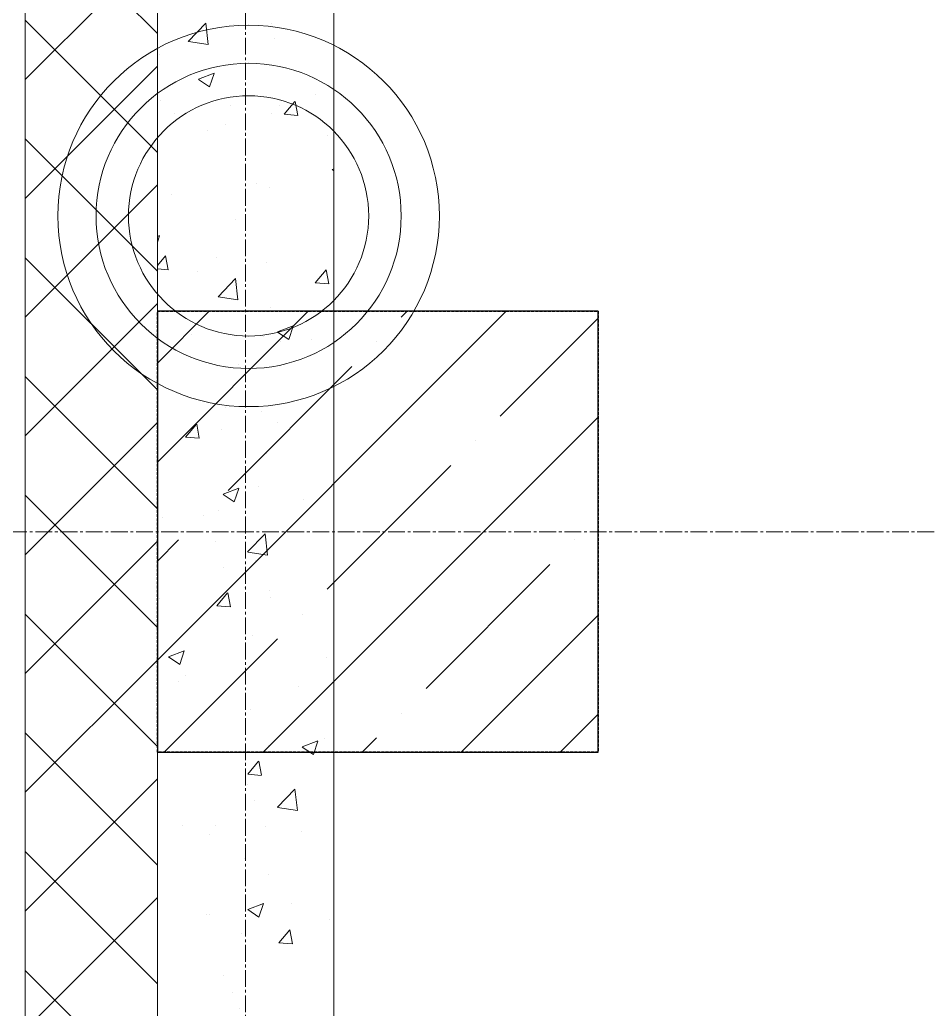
# Model space of a CAD drawing. Header units: millimetres. Extents: x 538266 to 1167394, y 114608 to 637157.
# Drawn here: x 828982 to 830013, y 198072 to 199194 of the extents above; entities that cross this region are included whole.
import ezdxf
from ezdxf.enums import TextEntityAlignment as Align

# ---------------------------------------------------------------- set-up
doc = ezdxf.new("R2010")
doc.units = ezdxf.units.MM
doc.linetypes.add('CENTER2', pattern=[28.575, 19.05, -3.175, 3.175, -3.175])
doc.linetypes.add('HIDDEN2', pattern=[4.7625, 3.175, -1.5875])
doc.layers.get('Defpoints').update_dxf_attribs({"color": 140})
doc.layers.add('АР_Делит', color=120, linetype='Continuous', lineweight=0, plot=False)
for name, color, linetype, lineweight in [('АР_Колонны', 70, 'Continuous', 30), ('АР_Стены ЖБ', 7, 'Continuous', 35), ('АР_Стены ПЕНОблок', 52, 'Continuous', 20), ('АР_Тонкая', 254, 'Continuous', 5), ('АР_Утеплитель', 31, 'Continuous', 0), ('АР_Штриховка', 8, 'Continuous', 0)]:
    doc.layers.add(name, color=color, linetype=linetype, lineweight=lineweight)
doc.layers.add('РД_Оси_100', color=7, linetype='Continuous', lineweight=0, true_color=0x525252)
doc.styles.add('style1', font='ARIALN.TTF')

# ---------------------------------------------------------------- blocks, each defined once
blk = doc.blocks.new('2_этаж')
at = {"layer": 'АР_Делит', "color": 18, "true_color": 0x000000}
for radius in [216.3, 173, 136.2]:
    blk.add_circle((672877, 198971.3), radius, dxfattribs=at)
at = {"layer": 'АР_Колонны', "color": 18, "linetype": 'HIDDEN2', "lineweight": 25, "true_color": 0x000000}
for p, q in [((672773.6, 198863.2), (673273.6, 198863.2)), ((672773.6, 198363.2), (672773.6, 198863.2)), ((673273.6, 198863.2), (673273.6, 198363.2)), ((673273.6, 198363.2), (672773.6, 198363.2))]:
    blk.add_line(p, q, dxfattribs=at)
at = {"layer": 'АР_Колонны', "color": 18, "linetype": 'Continuous', "lineweight": 15, "true_color": 0x000000}
for p, q in [((673273.6, 198863.2), (672773.6, 198863.2)), ((672773.6, 198863.2), (672773.6, 198363.2)), ((673273.6, 198863.2), (672773.6, 198863.2)), ((672773.6, 198863.2), (672773.6, 198363.2)), ((673273.6, 198363.2), (673273.6, 198863.2)), ((673273.6, 198363.2), (673273.6, 198863.2)), ((672773.6, 198363.2), (673273.6, 198363.2)), ((672773.6, 198363.2), (673273.6, 198363.2))]:
    blk.add_line(p, q, dxfattribs=at)
at = {"layer": 'АР_Стены ЖБ', "color": 18, "linetype": 'Continuous', "lineweight": 30, "true_color": 0x000000}
for p, q in [((673273.6, 198863.2), (672773.6, 198863.2)), ((672773.6, 198863.2), (672773.6, 198363.2)), ((673273.6, 198363.2), (673273.6, 198863.2)), ((672773.6, 198363.2), (673273.6, 198363.2))]:
    blk.add_line(p, q, dxfattribs=at)
at = {"layer": 'АР_Стены ПЕНОблок', "color": 18, "linetype": 'Continuous', "lineweight": 20, "true_color": 0x000000}
for p, q in [((672773.6, 213213.2), (672773.6, 137013.2)), ((672973.6, 137013.2), (672973.6, 213213.2))]:
    blk.add_line(p, q, dxfattribs=at)
at = {"layer": 'АР_Тонкая', "color": 18, "linetype": 'Continuous', "lineweight": 5, "true_color": 0x000000}
blk.add_line((672623.6, 137013.2), (672623.6, 213213.2), dxfattribs=at)
at = {"layer": 'АР_Утеплитель', "color": 18, "linetype": 'Continuous', "lineweight": 0, "true_color": 0x000000}
for p, q in [((672623.6, 213213.2), (672623.6, 137013.2)), ((672773.6, 137013.2), (672773.6, 213213.2))]:
    blk.add_line(p, q, dxfattribs=at)
at = {"layer": 'АР_Штриховка', "color": 18, "linetype": 'Continuous', "lineweight": 0, "true_color": 0x000000}
for p, q in [((672773.6, 199178.1), (672623.6, 199328.1)), ((672623.6, 199125.9), (672773.6, 199275.9)), ((672773.6, 199043.3), (672623.6, 199193.3)), ((672808.6, 199169.1), (672828.4, 199189.7)), ((672831.3, 199165.6), (672828.5, 199189.7)), ((672860, 199187.9), (672860, 199187.9)), ((672902.4, 199189.5), (672902.4, 199189.5)), ((672808.7, 199169), (672831.2, 199165.5)), ((672906.5, 199172.3), (672906.5, 199172.3)), ((672776.1, 199154.4), (672776.1, 199154.4)), ((672623.6, 198991.2), (672773.6, 199141.2)), ((672820.1, 199126.2), (672837.9, 199133)), ((672832.7, 199117.5), (672837.8, 199132.9)), ((672820, 199126.1), (672832.7, 199117.5)), ((672953, 199108.7), (672953, 199108.7)), ((672777, 199101.8), (672777, 199101.8)), ((672856.8, 199096.1), (672856.8, 199096.1)), ((672912.6, 199096.1), (672912.6, 199096.1)), ((672917.3, 199086.6), (672929.6, 199101.2)), ((672932.8, 199085.3), (672929.8, 199101.2)), ((672793.2, 199087.7), (672793.2, 199087.7)), ((672903.4, 199087.8), (672903.4, 199087.8)), ((672917.3, 199086.6), (672932.5, 199085.2)), ((672851.2, 199075.2), (672851.2, 199075.2)), ((672830.5, 199067.7), (672830.5, 199067.7)), ((672773.6, 198908.6), (672623.6, 199058.6)), ((672966.1, 199062), (672966.1, 199062)), ((672971.6, 199023.8), (672973.6, 199022.5)), ((672971.7, 199023.9), (672973.6, 199024.7)), ((672623.6, 198856.5), (672773.6, 199006.5)), ((672886.2, 199008.6), (672886.2, 199008.6)), ((672790, 198995.9), (672790, 198995.9)), ((672900.4, 199003.2), (672900.4, 199003.2)), ((672862, 198967), (672862, 198967)), ((672773.6, 198947.9), (672776.1, 198948.9)), ((672773.6, 198941.4), (672776, 198948.7)), ((672773.6, 198773.9), (672623.6, 198923.9)), ((672773.6, 198915.2), (672782.6, 198926)), ((672785.8, 198910.2), (672782.9, 198926.1)), ((672840.7, 198923.6), (672840.7, 198923.6)), ((672897.3, 198918.6), (672897.3, 198918.6)), ((672773.6, 198911.2), (672785.6, 198910.1)), ((672819.3, 198908.4), (672819.3, 198908.4)), ((672952.6, 198895.5), (672964.8, 198910.1)), ((672968, 198894.2), (672965.1, 198910.1)), ((672842.3, 198879.6), (672862.1, 198900.2)), ((672864.9, 198876.1), (672862.1, 198900.2)), ((672952.6, 198895.5), (672967.8, 198894.2)), ((672623.6, 198721.8), (672773.6, 198871.8)), ((672842.3, 198879.5), (672864.9, 198876)), ((672901.6, 198867.9), (672901.6, 198867.9)), ((672909.8, 198839.6), (672922.5, 198831.1)), ((672909.9, 198839.8), (672927.7, 198846.6)), ((672922.5, 198831.1), (672927.6, 198846.4)), ((672812.6, 198837.2), (672812.6, 198837.2)), ((672894.2, 198834.1), (672894.2, 198834.1)), ((672912.9, 198829.3), (672912.9, 198829.3)), ((672948.2, 198831.5), (672948.2, 198831.5)), ((672866.1, 198803.1), (672866.1, 198803.1)), ((672773.6, 198639.2), (672623.6, 198789.2)), ((672850.5, 198753.5), (672850.5, 198753.5)), ((672891.1, 198749.5), (672891.1, 198749.5)), ((672623.6, 198587.1), (672773.6, 198737.1)), ((672909.7, 198737.5), (672909.7, 198737.5)), ((672805.6, 198720.4), (672817.9, 198735)), ((672821.1, 198719.1), (672818.2, 198735)), ((672846.1, 198729.1), (672846.1, 198729.1)), ((672805.6, 198720.4), (672820.8, 198719.1)), ((672897.6, 198702.4), (672897.6, 198702.4)), ((672848.1, 198655.6), (672865.9, 198662.4)), ((672860.7, 198646.9), (672865.8, 198662.2)), ((672888, 198665), (672888, 198665)), ((672773.6, 198504.5), (672623.6, 198654.5)), ((672848, 198655.4), (672860.7, 198646.9)), ((672939.1, 198650), (672939.1, 198650)), ((672842.9, 198637.3), (672842.9, 198637.3)), ((672779.3, 198628.9), (672779.3, 198628.9)), ((672623.6, 198452.4), (672773.6, 198602.4)), ((672875.9, 198590.2), (672895.7, 198610.8)), ((672898.6, 198586.7), (672895.8, 198610.8)), ((672840, 198602), (672840, 198602)), ((672876, 198590), (672898.6, 198586.5)), ((672884.9, 198580.4), (672884.9, 198580.4)), ((672848.2, 198572.6), (672848.2, 198572.6)), ((672872.3, 198549.8), (672872.3, 198549.8)), ((672776.1, 198537.1), (672776.1, 198537.1)), ((672840.9, 198529.3), (672853.1, 198543.9)), ((672856.3, 198528), (672853.4, 198544)), ((672900.9, 198546.2), (672900.9, 198546.2)), ((672901.7, 198538.4), (672901.7, 198538.4)), ((672840.9, 198529.3), (672856.1, 198528)), ((672773.6, 198369.8), (672623.6, 198519.8)), ((672881.8, 198495.9), (672881.8, 198495.9)), ((672786.2, 198471.2), (672798.9, 198462.7)), ((672786.3, 198471.4), (672804.1, 198478.2)), ((672798.9, 198462.7), (672804, 198478)), ((672965.9, 198470.7), (672965.9, 198470.7)), ((672623.6, 198317.7), (672773.6, 198467.7)), ((672805.4, 198449.6), (672805.4, 198449.6)), ((672797.6, 198443.4), (672797.6, 198443.4)), ((672933.2, 198437.7), (672933.2, 198437.7)), ((672849.7, 198431.9), (672849.7, 198431.9)), ((672878.7, 198411.3), (672878.7, 198411.3)), ((672773.6, 198235.1), (672623.6, 198385.1)), ((672962.6, 198378.9), (672962.6, 198378.9)), ((672899, 198370.6), (672899, 198370.6)), ((672937.9, 198369.1), (672955.7, 198375.9)), ((672937.9, 198369), (672950.5, 198360.4)), ((672950.5, 198360.4), (672955.7, 198375.8)), ((672876.1, 198338.3), (672888.4, 198352.9)), ((672891.6, 198337), (672888.6, 198352.9)), ((672876.1, 198338.3), (672891.3, 198336.9)), ((672623.6, 198183), (672773.6, 198333)), ((672875.6, 198326.8), (672875.6, 198326.8)), ((672909.6, 198300.7), (672929.4, 198321.3)), ((672932.3, 198297.2), (672929.5, 198321.3)), ((672883.8, 198307.9), (672883.8, 198307.9)), ((672909.7, 198300.6), (672932.3, 198297.1)), ((672801.7, 198279.5), (672801.7, 198279.5)), ((672839.3, 198280.4), (672839.3, 198280.4)), ((672895.8, 198278.8), (672895.8, 198278.8)), ((672832.2, 198270.4), (672832.2, 198270.4)), ((672937.3, 198273.8), (672937.3, 198273.8)), ((672773.6, 198100.4), (672623.6, 198250.4)), ((672872.6, 198242.2), (672872.6, 198242.2)), ((672900.1, 198224.6), (672900.1, 198224.6)), ((672623.6, 198048.3), (672773.6, 198198.3)), ((672876.1, 198184.9), (672893.9, 198191.8)), ((672888.7, 198176.2), (672893.9, 198191.6)), ((672925.2, 198191.2), (672925.2, 198191.2)), ((672829, 198178.6), (672829, 198178.6)), ((672833.2, 198178.8), (672833.2, 198178.8)), ((672876.1, 198184.8), (672888.7, 198176.3)), ((672968.8, 198173.1), (672968.8, 198173.1)), ((672869.5, 198157.6), (672869.5, 198157.6)), ((672911.4, 198147.2), (672923.6, 198161.8)), ((672926.8, 198145.9), (672923.9, 198161.9)), ((672911.4, 198147.2), (672926.5, 198145.9)), ((672773.6, 197965.7), (672623.6, 198115.7)), ((672849, 198110.3), (672849, 198110.3)), ((672858.4, 198091.1), (672858.4, 198091.1)), ((672866.4, 198073.1), (672866.4, 198073.1))]:
    blk.add_line(p, q, dxfattribs=at)
at = {"layer": 'АР_Штриховка', "color": 18, "linetype": 'Continuous', "lineweight": 5, "true_color": 0x000000}
for p, q in [((672773.6, 198692.2), (672944.6, 198863.2)), ((672773.6, 198467.7), (673169.1, 198863.2)), ((672773.6, 198804.5), (672832.4, 198863.2)), ((673050.2, 198856.5), (673056.9, 198863.2)), ((673162.4, 198744.3), (673273.6, 198855.4)), ((673022.1, 198828.5), (673022.1, 198828.5)), ((672853.7, 198660.1), (672994, 198800.4)), ((672893.6, 198363.2), (673273.6, 198743.2)), ((673134.4, 198716.2), (673134.4, 198716.2)), ((672966, 198547.9), (673106.3, 198688.2)), ((672825.7, 198632), (672825.7, 198632)), ((672773.6, 198579.9), (672797.6, 198604)), ((673246.6, 198604), (673246.6, 198604)), ((673078.2, 198435.6), (673218.6, 198575.9)), ((672937.9, 198519.8), (672937.9, 198519.8)), ((673118.1, 198363.2), (673273.6, 198518.7)), ((672781.4, 198363.2), (672909.9, 198491.7)), ((673050.2, 198407.5), (673050.2, 198407.5)), ((673230.4, 198363.2), (673273.6, 198406.4)), ((673005.9, 198363.2), (673022.1, 198379.5))]:
    blk.add_line(p, q, dxfattribs=at)
at = {"layer": 'Defpoints', "color": 18, "true_color": 0x000000, "style": 'style1'}
for p in [(677970.6, 219836.4), (678101.2, 211681.4)]:
    blk.add_attdef('АР-ПОМЕЩЕНИЕ:НАИМЕНОВАНИЕ', text='', height=100, dxfattribs=at).set_placement(p, align=Align.MIDDLE)
blk = doc.blocks.new('СОШ_2200_АР_ОСИ_М100_28.05.24')
at = {"layer": 'РД_Оси_100', "color": 251, "linetype": 'CENTER2', "true_color": 0x636466}
for p, q in [((0, -6155), (0, 139938.679)), ((119910, 76200), (-5954.958, 76200))]:
    blk.add_line(p, q, dxfattribs=at)

msp = doc.modelspace()

# ---------------------------------------------------------------- block references
msp.add_blockref('2_этаж', (156364.3, 0))
at = {"layer": 'РД_Оси_100'}
msp.add_blockref('СОШ_2200_АР_ОСИ_М100_28.05.24', (829237.8, 122413.2), dxfattribs=at)

doc.saveas('drawing.dxf')
